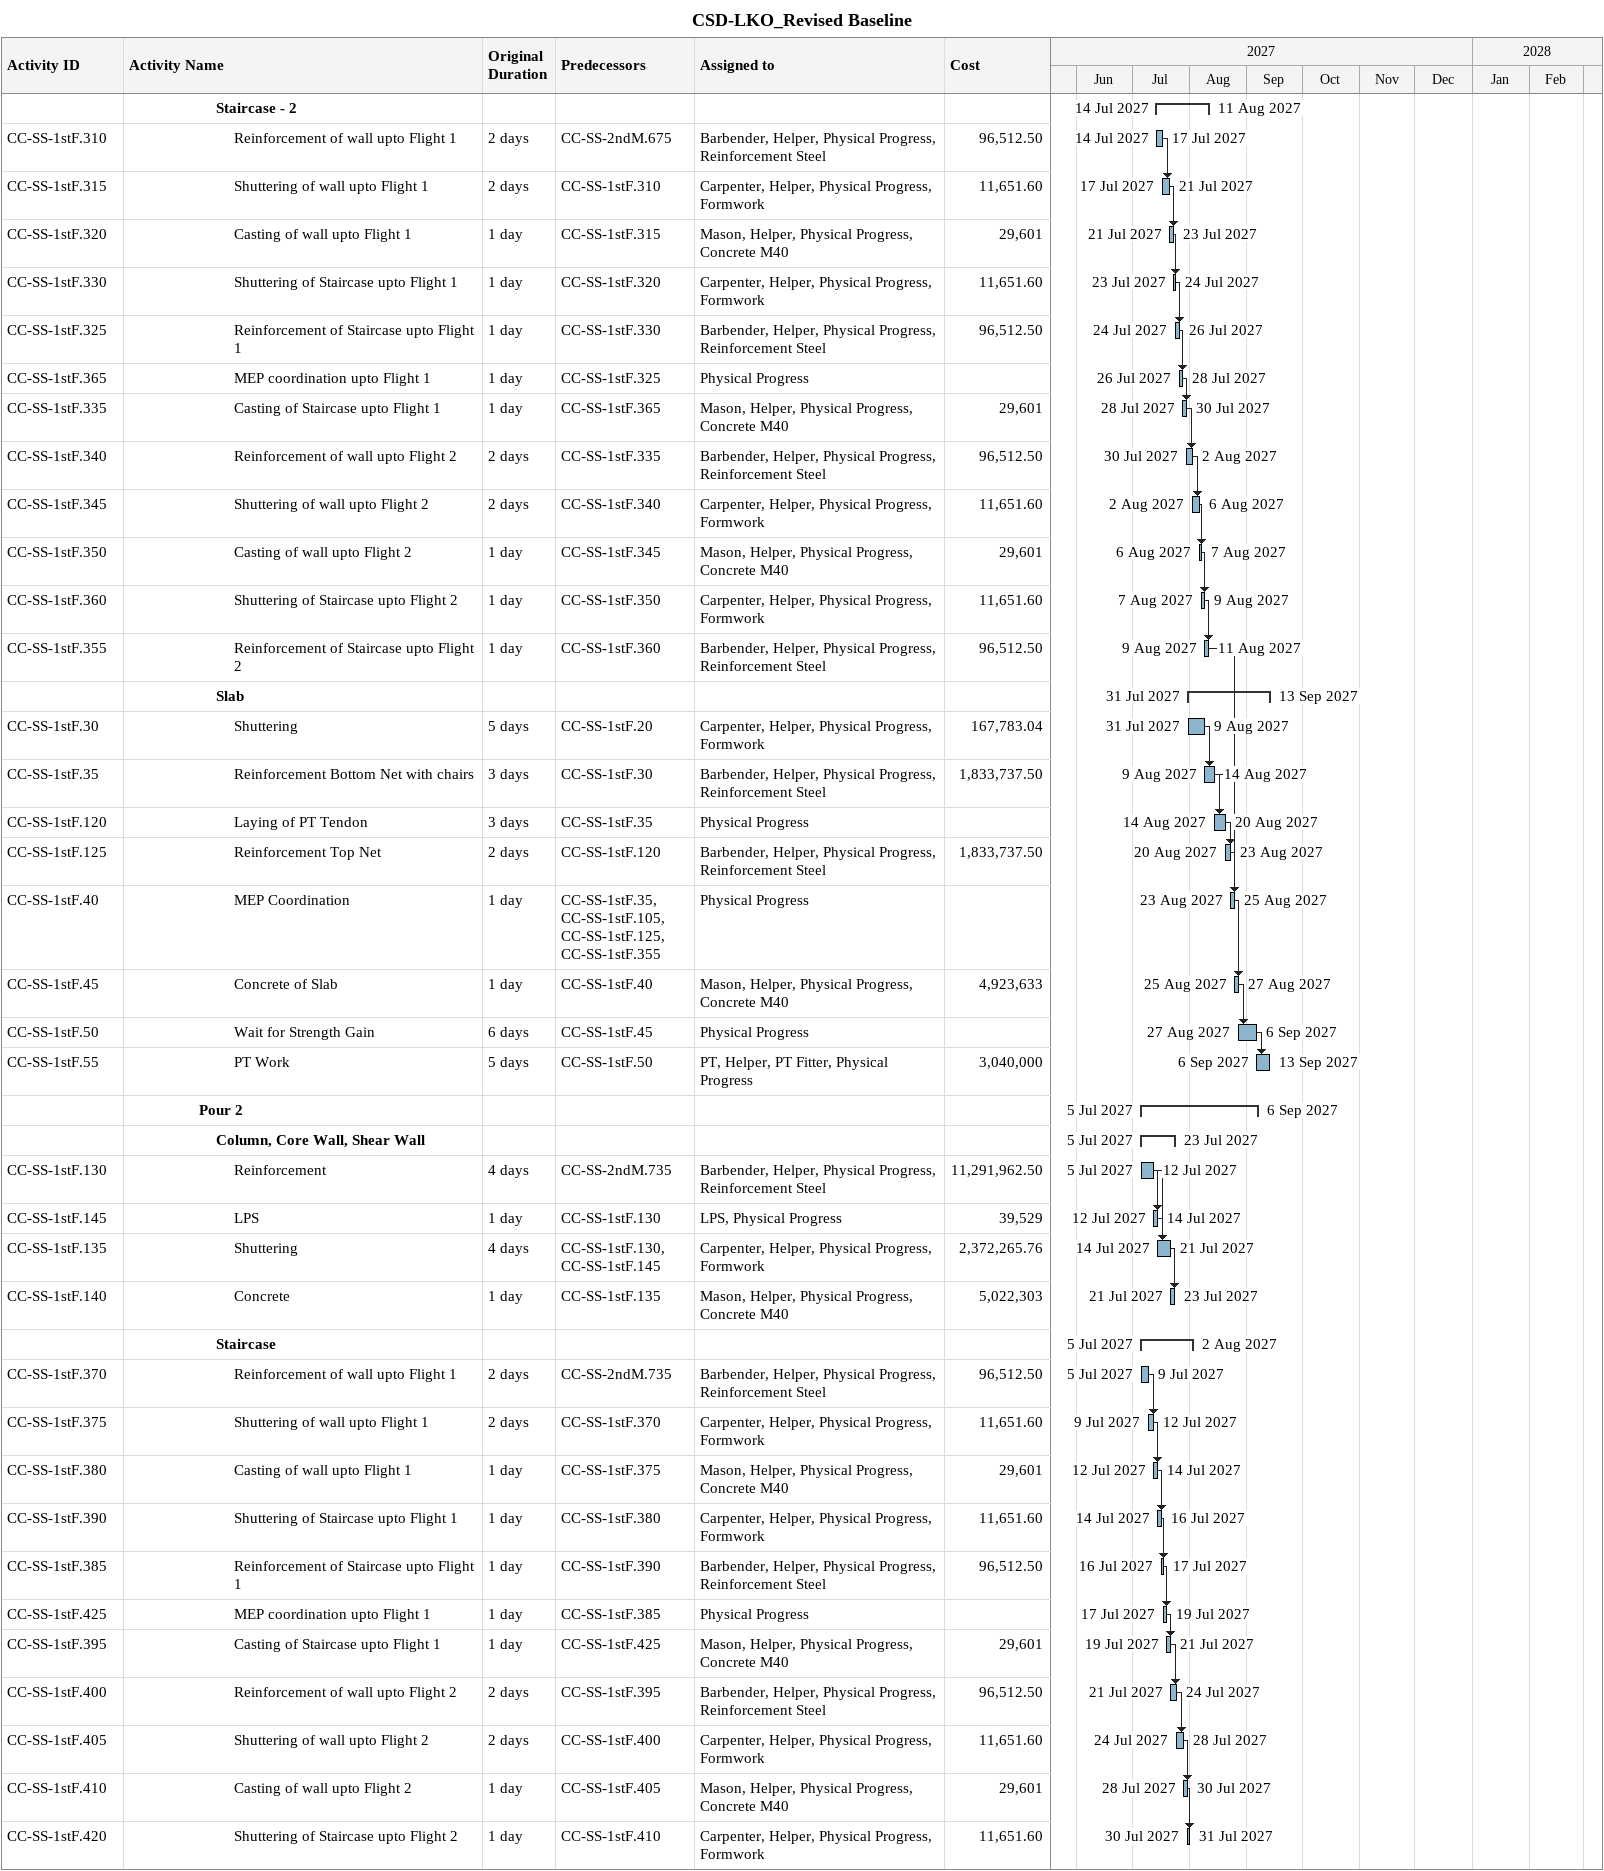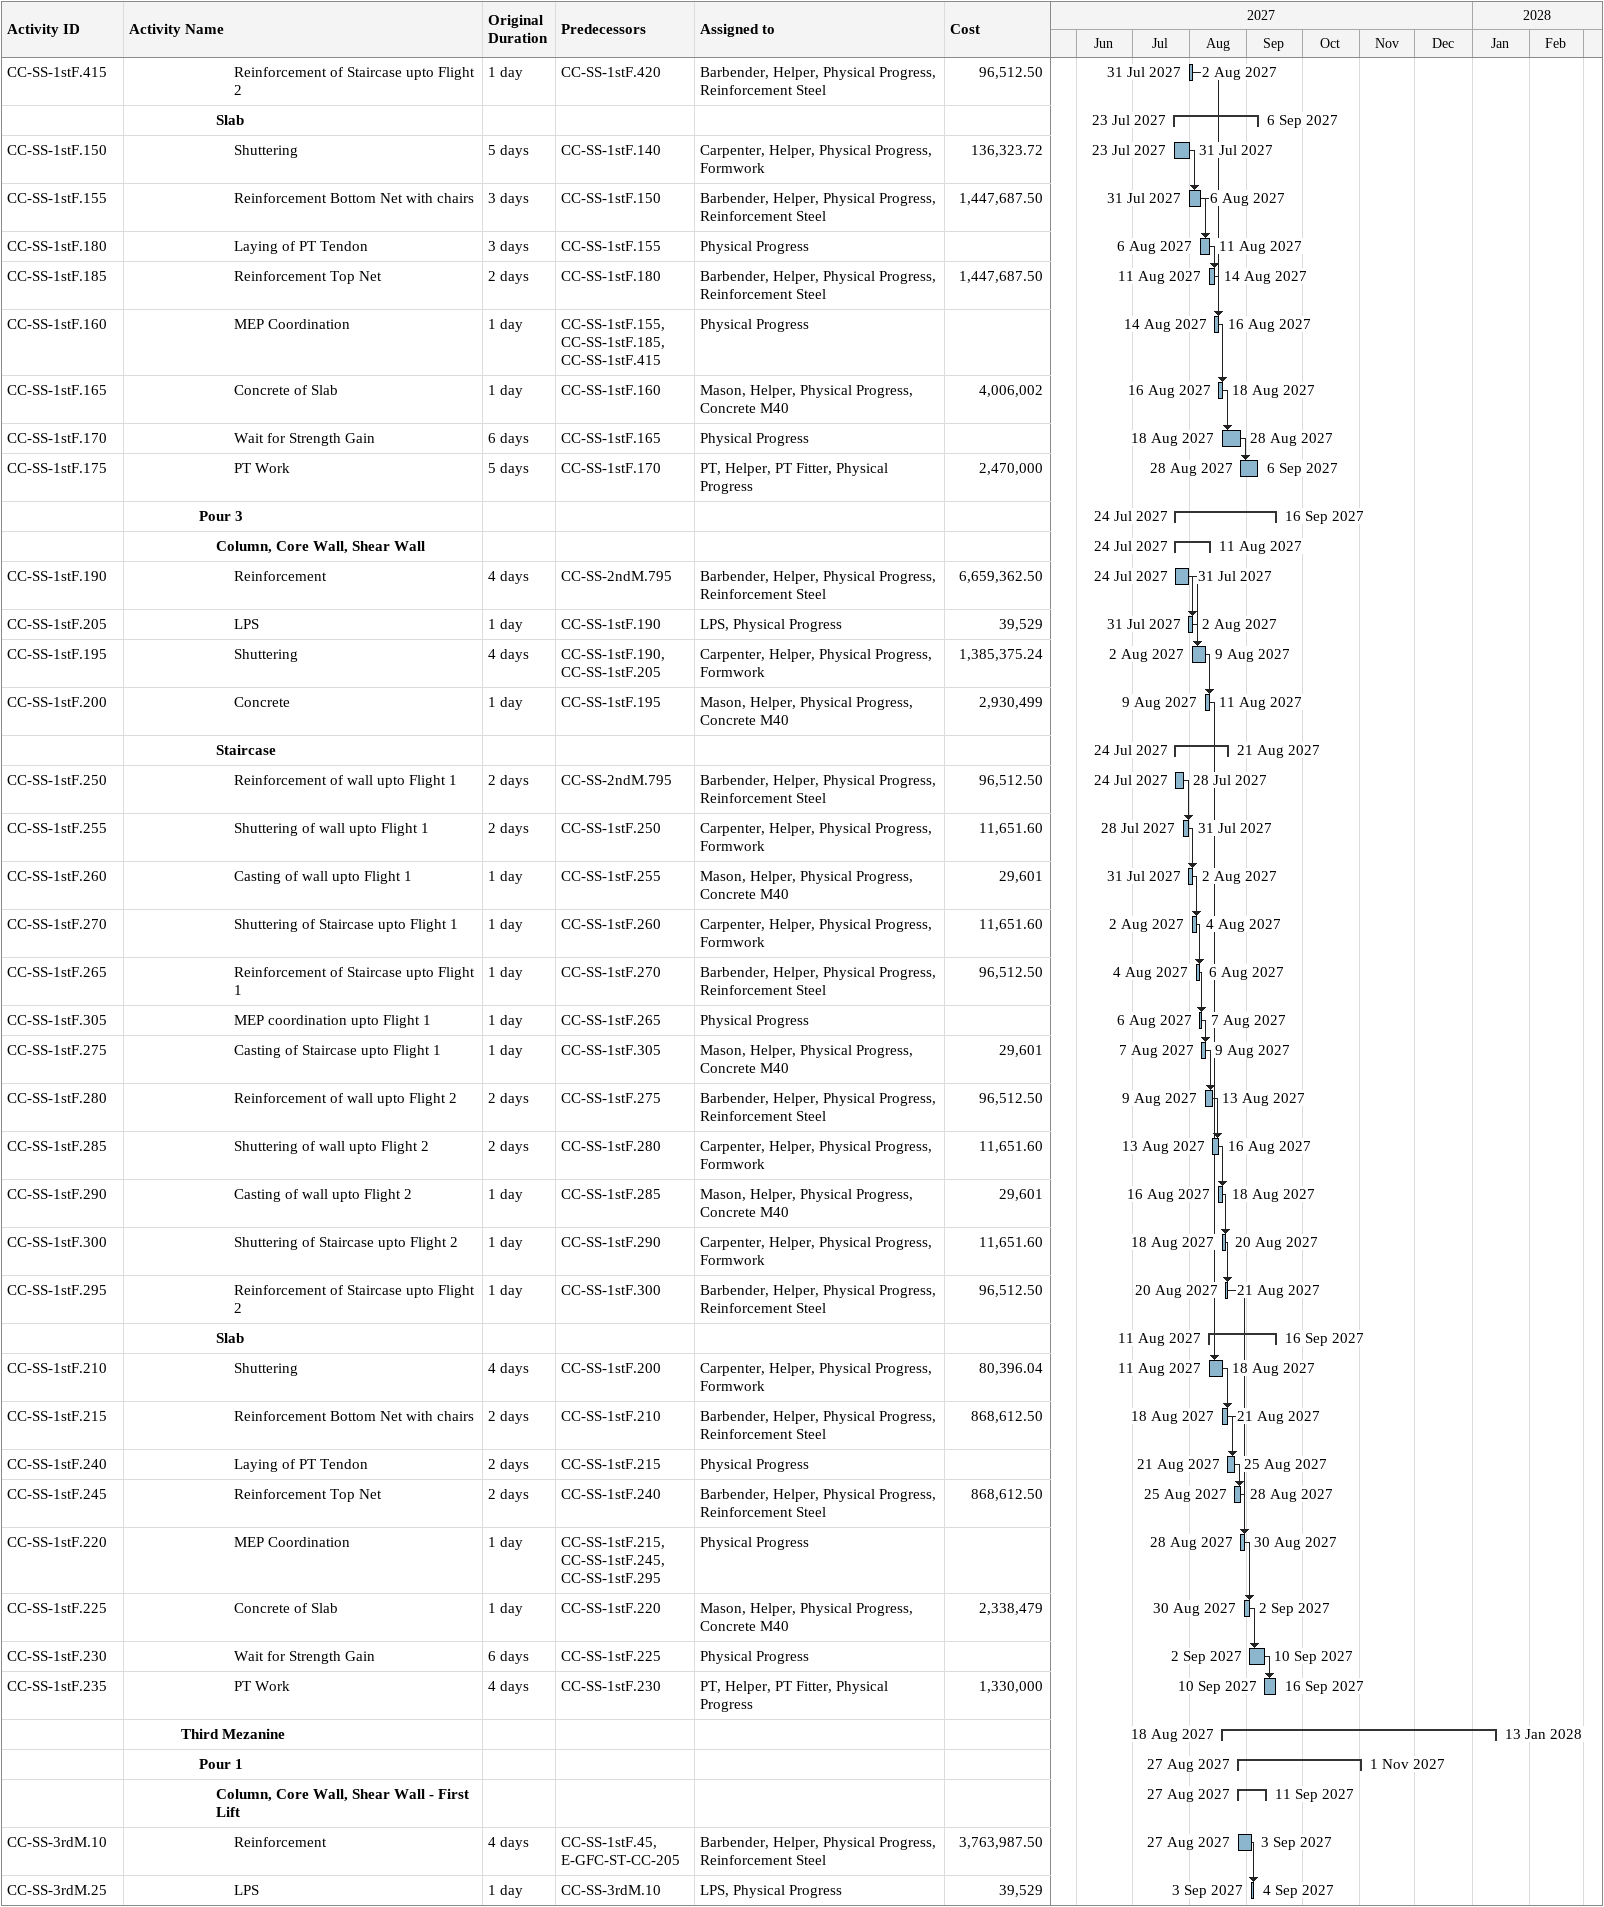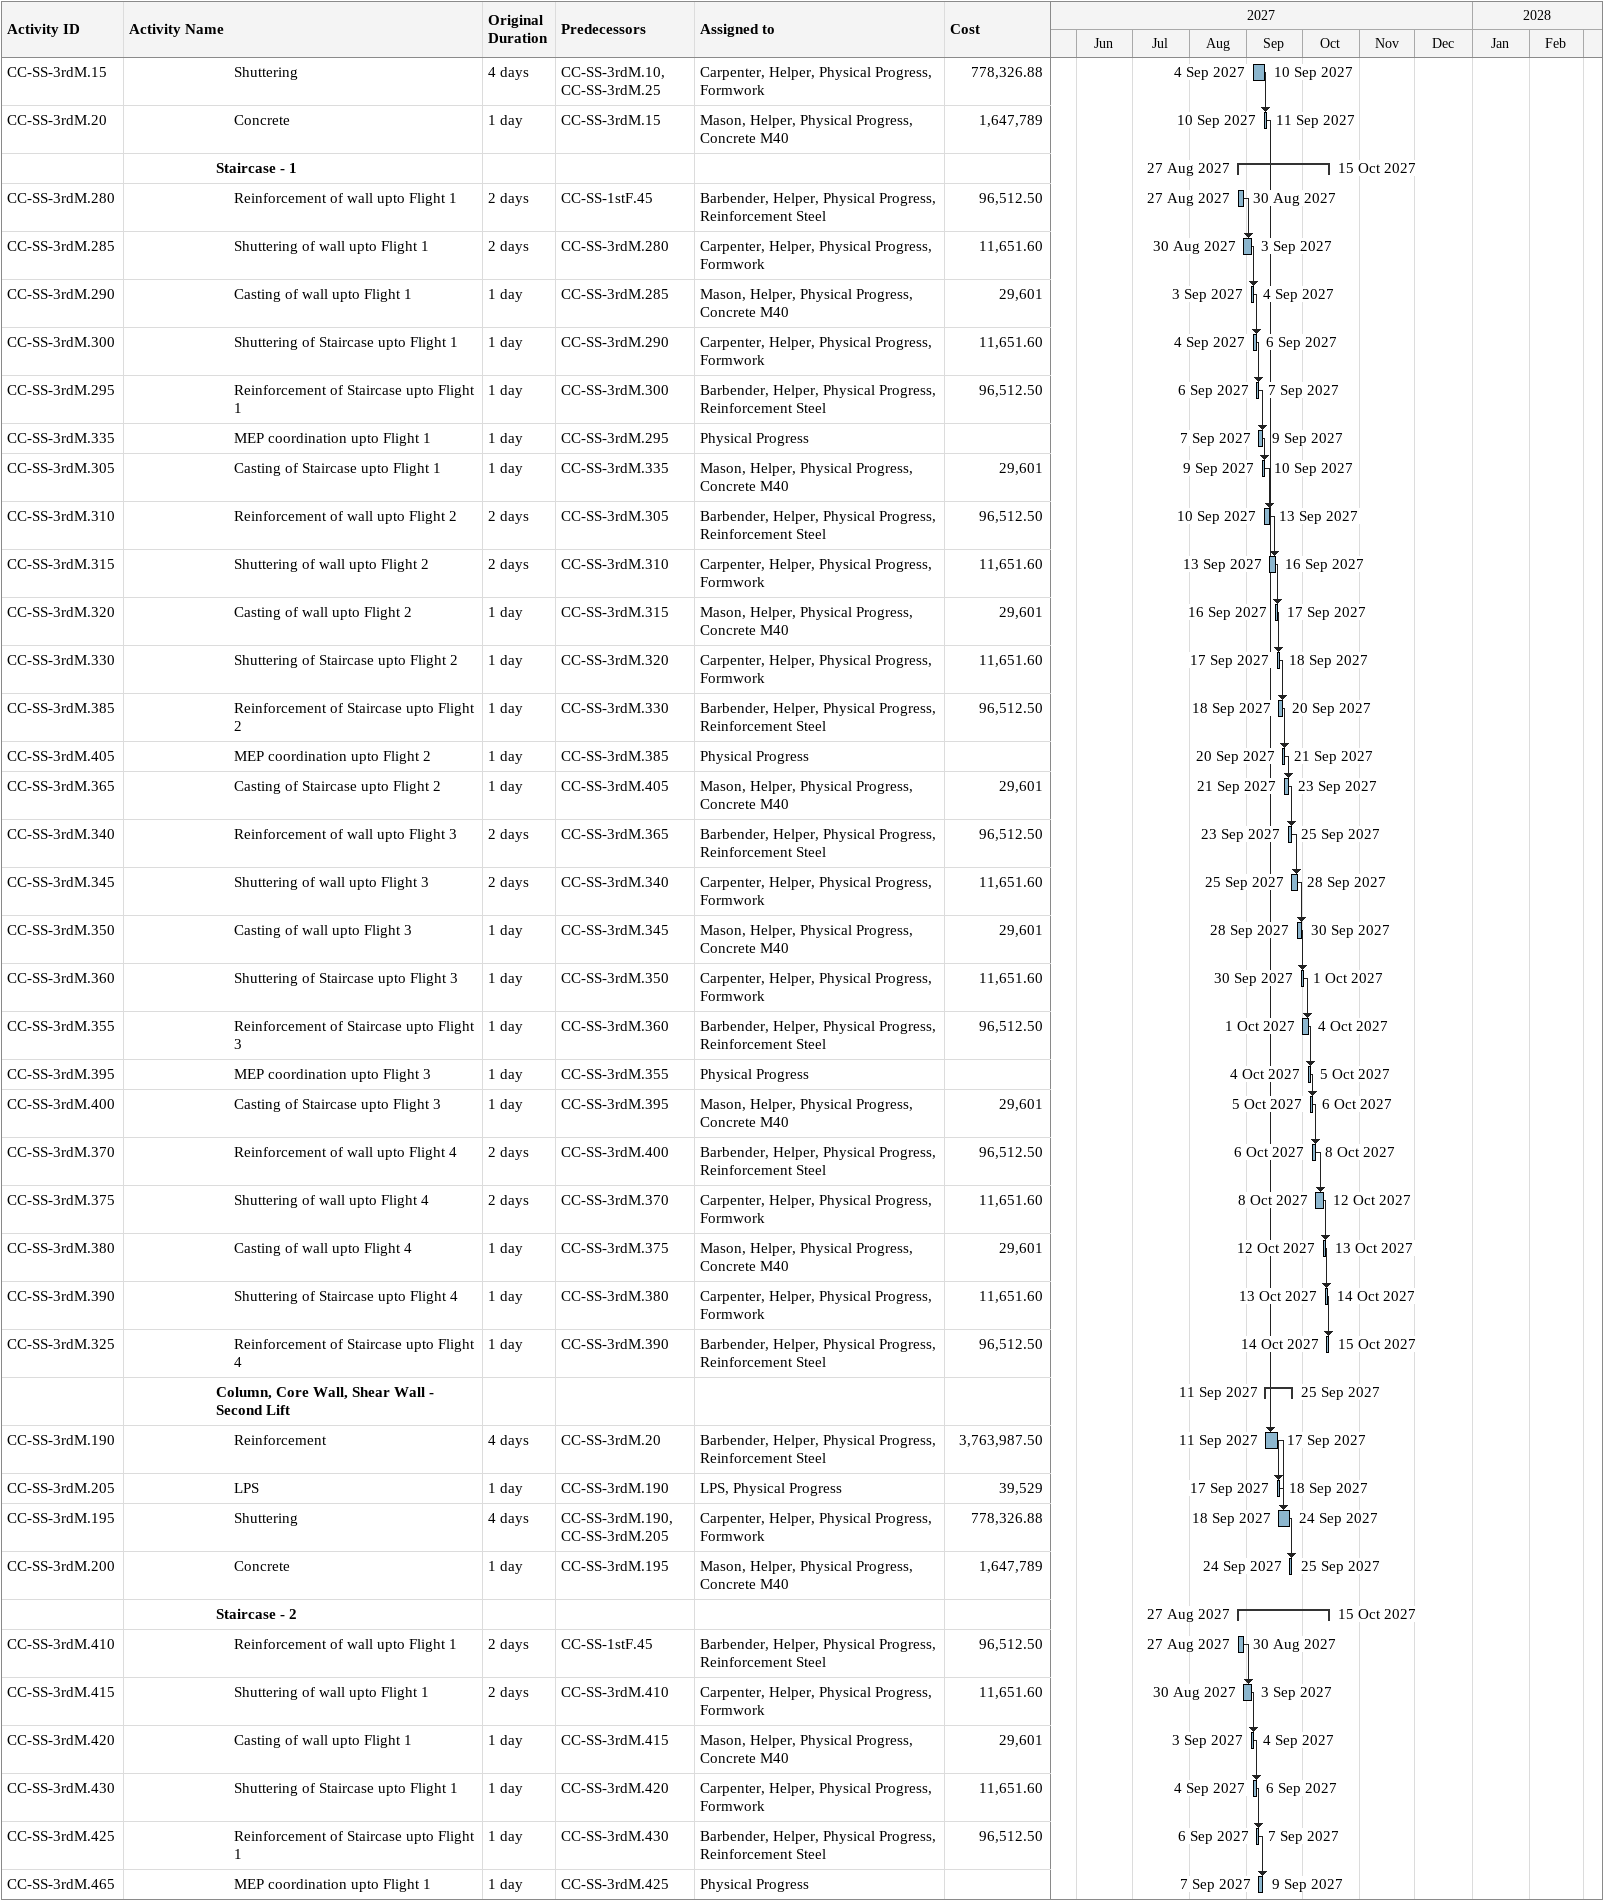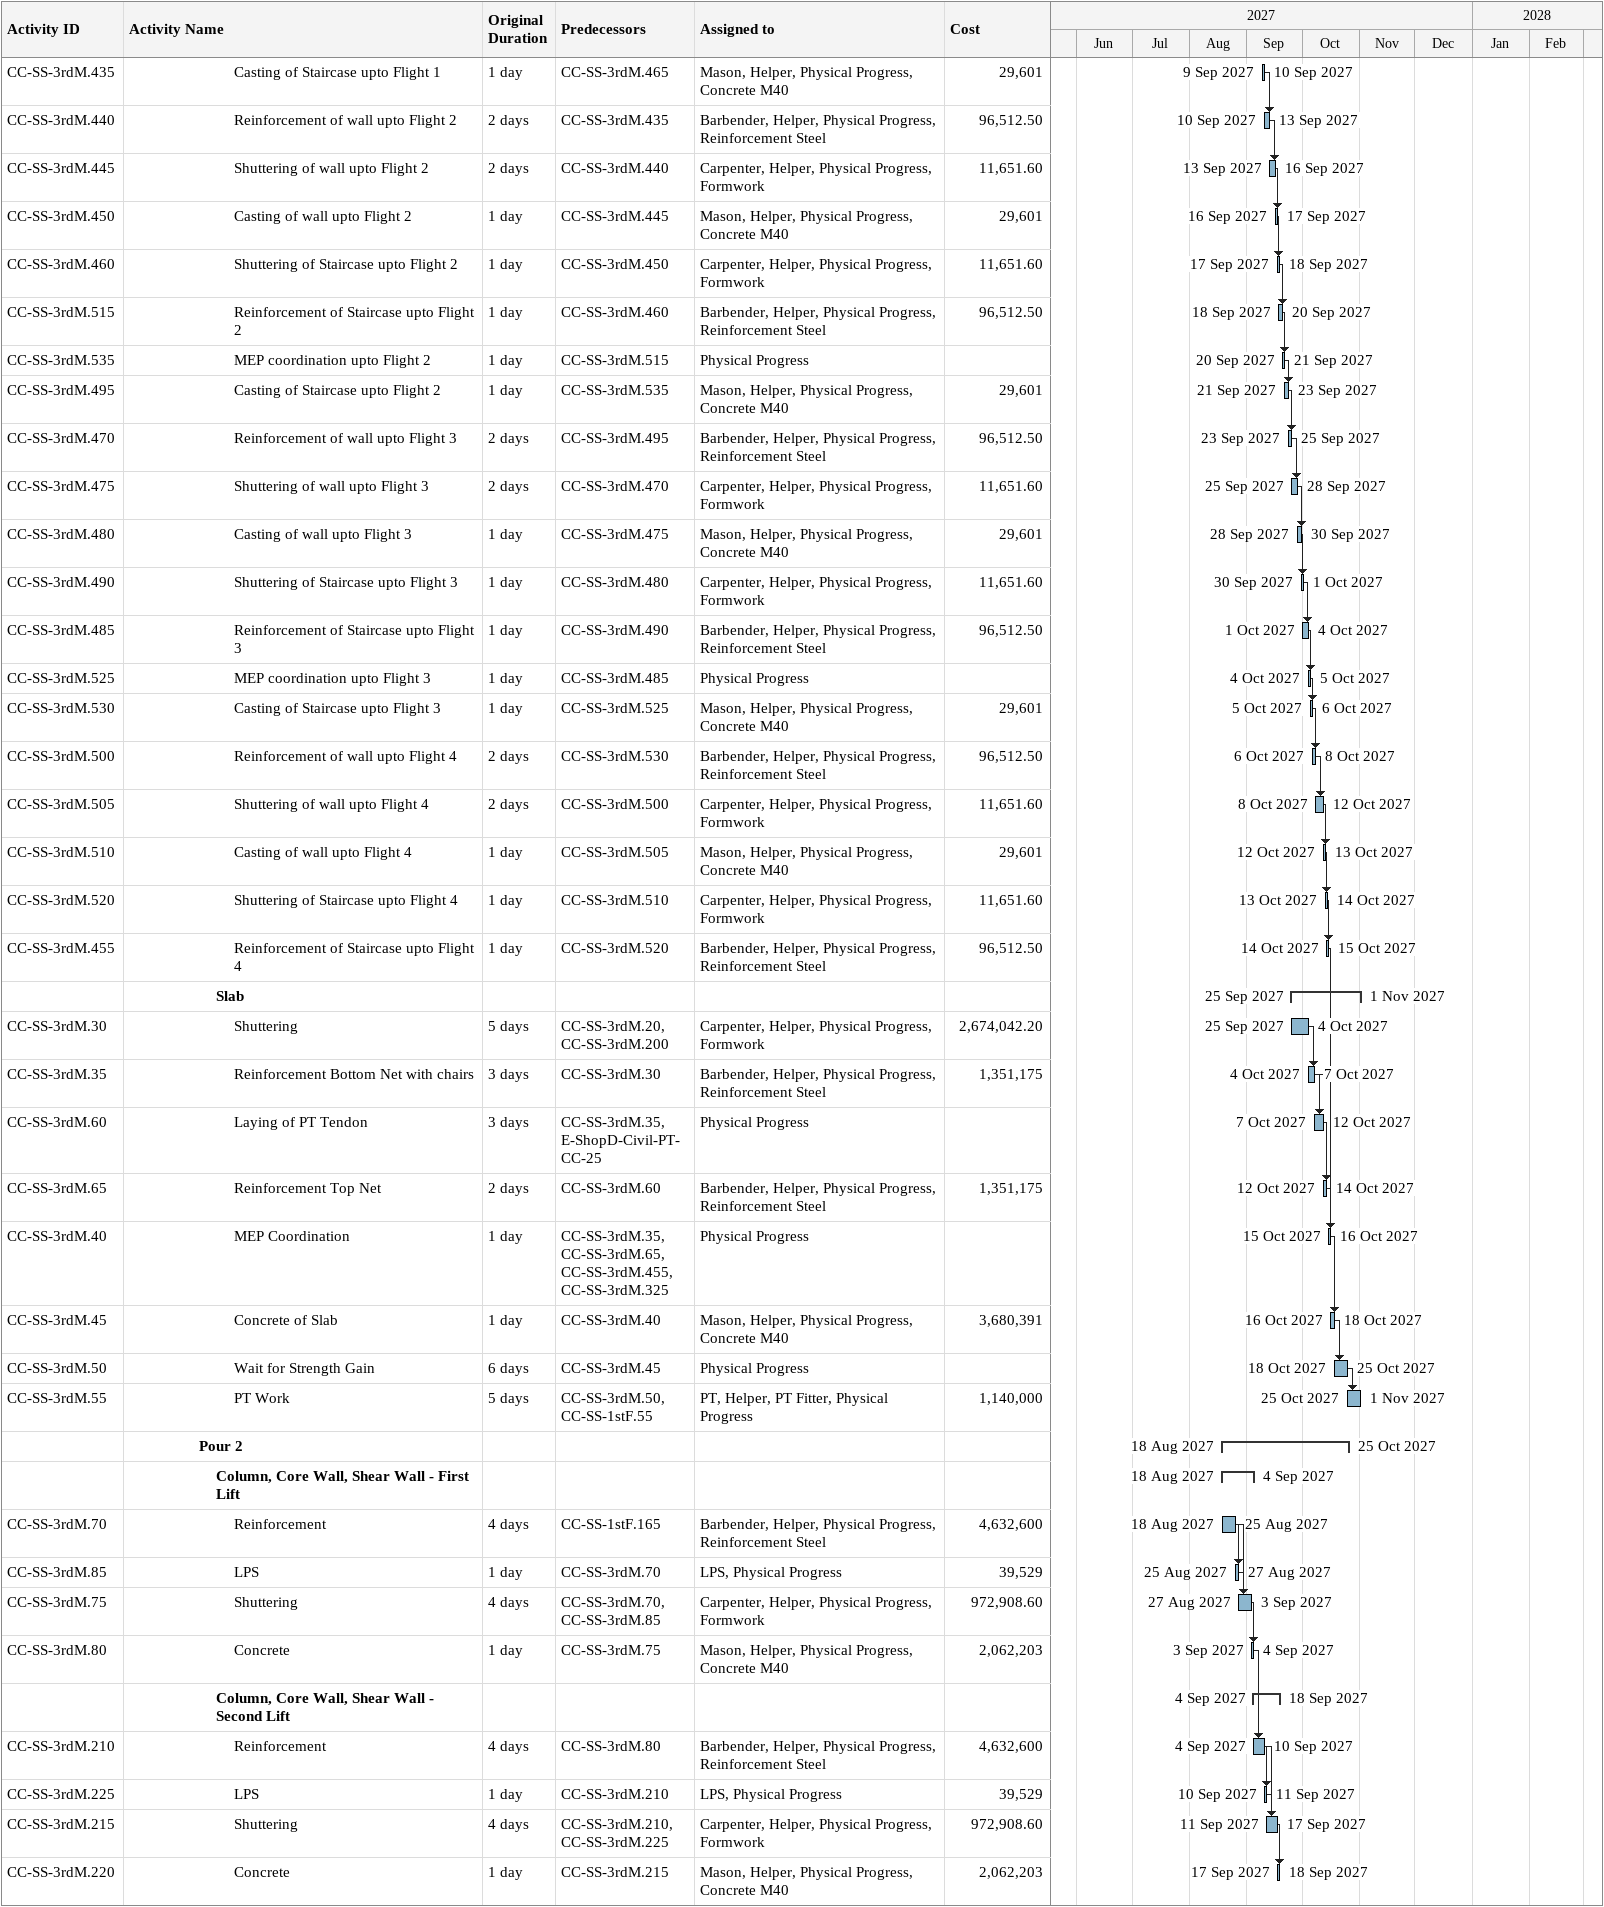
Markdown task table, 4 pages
CSD-LKO_Revised Baseline

| ID | Level | Task | Original duration | Start | Finish | Predecessors | Resources | Cost |
|---|---|---|---|---|---|---|---|---|
|  | 6 | **Staircase - 2** |  | 2027-07-14 | 2027-08-11 |  |  |  |
| CC-SS-1stF.310 | 7 | Reinforcement of wall upto Flight 1 | 2d | 2027-07-14 | 2027-07-17 | CC-SS-2ndM.675 | Barbender, Helper, Physical Progress, Reinforcement Steel | 96512.50 |
| CC-SS-1stF.315 | 7 | Shuttering of wall upto Flight 1 | 2d | 2027-07-17 | 2027-07-21 | CC-SS-1stF.310 | Carpenter, Helper, Physical Progress, Formwork | 11651.60 |
| CC-SS-1stF.320 | 7 | Casting of wall upto Flight 1 | 1d | 2027-07-21 | 2027-07-23 | CC-SS-1stF.315 | Mason, Helper, Physical Progress, Concrete M40 | 29601 |
| CC-SS-1stF.330 | 7 | Shuttering of Staircase upto Flight 1 | 1d | 2027-07-23 | 2027-07-24 | CC-SS-1stF.320 | Carpenter, Helper, Physical Progress, Formwork | 11651.60 |
| CC-SS-1stF.325 | 7 | Reinforcement of Staircase upto Flight 1 | 1d | 2027-07-24 | 2027-07-26 | CC-SS-1stF.330 | Barbender, Helper, Physical Progress, Reinforcement Steel | 96512.50 |
| CC-SS-1stF.365 | 7 | MEP coordination upto Flight 1 | 1d | 2027-07-26 | 2027-07-28 | CC-SS-1stF.325 | Physical Progress |  |
| CC-SS-1stF.335 | 7 | Casting of Staircase upto Flight 1 | 1d | 2027-07-28 | 2027-07-30 | CC-SS-1stF.365 | Mason, Helper, Physical Progress, Concrete M40 | 29601 |
| CC-SS-1stF.340 | 7 | Reinforcement of wall upto Flight 2 | 2d | 2027-07-30 | 2027-08-02 | CC-SS-1stF.335 | Barbender, Helper, Physical Progress, Reinforcement Steel | 96512.50 |
| CC-SS-1stF.345 | 7 | Shuttering of wall upto Flight 2 | 2d | 2027-08-02 | 2027-08-06 | CC-SS-1stF.340 | Carpenter, Helper, Physical Progress, Formwork | 11651.60 |
| CC-SS-1stF.350 | 7 | Casting of wall upto Flight 2 | 1d | 2027-08-06 | 2027-08-07 | CC-SS-1stF.345 | Mason, Helper, Physical Progress, Concrete M40 | 29601 |
| CC-SS-1stF.360 | 7 | Shuttering of Staircase upto Flight 2 | 1d | 2027-08-07 | 2027-08-09 | CC-SS-1stF.350 | Carpenter, Helper, Physical Progress, Formwork | 11651.60 |
| CC-SS-1stF.355 | 7 | Reinforcement of Staircase upto Flight 2 | 1d | 2027-08-09 | 2027-08-11 | CC-SS-1stF.360 | Barbender, Helper, Physical Progress, Reinforcement Steel | 96512.50 |
|  | 6 | **Slab** |  | 2027-07-31 | 2027-09-13 |  |  |  |
| CC-SS-1stF.30 | 7 | Shuttering | 5d | 2027-07-31 | 2027-08-09 | CC-SS-1stF.20 | Carpenter, Helper, Physical Progress, Formwork | 167783.04 |
| CC-SS-1stF.35 | 7 | Reinforcement Bottom Net with chairs | 3d | 2027-08-09 | 2027-08-14 | CC-SS-1stF.30 | Barbender, Helper, Physical Progress, Reinforcement Steel | 1833737.50 |
| CC-SS-1stF.120 | 7 | Laying of PT Tendon | 3d | 2027-08-14 | 2027-08-20 | CC-SS-1stF.35 | Physical Progress |  |
| CC-SS-1stF.125 | 7 | Reinforcement Top Net | 2d | 2027-08-20 | 2027-08-23 | CC-SS-1stF.120 | Barbender, Helper, Physical Progress, Reinforcement Steel | 1833737.50 |
| CC-SS-1stF.40 | 7 | MEP Coordination | 1d | 2027-08-23 | 2027-08-25 | CC-SS-1stF.35, CC-SS-1stF.105, CC-SS-1stF.125, CC-SS-1stF.355 | Physical Progress |  |
| CC-SS-1stF.45 | 7 | Concrete of Slab | 1d | 2027-08-25 | 2027-08-27 | CC-SS-1stF.40 | Mason, Helper, Physical Progress, Concrete M40 | 4923633 |
| CC-SS-1stF.50 | 7 | Wait for Strength Gain | 6d | 2027-08-27 | 2027-09-06 | CC-SS-1stF.45 | Physical Progress |  |
| CC-SS-1stF.55 | 7 | PT Work | 5d | 2027-09-06 | 2027-09-13 | CC-SS-1stF.50 | PT, Helper, PT Fitter, Physical Progress | 3040000 |
|  | 5 | **Pour 2** |  | 2027-07-05 | 2027-09-06 |  |  |  |
|  | 6 | **Column, Core Wall, Shear Wall** |  | 2027-07-05 | 2027-07-23 |  |  |  |
| CC-SS-1stF.130 | 7 | Reinforcement | 4d | 2027-07-05 | 2027-07-12 | CC-SS-2ndM.735 | Barbender, Helper, Physical Progress, Reinforcement Steel | 11291962.50 |
| CC-SS-1stF.145 | 7 | LPS | 1d | 2027-07-12 | 2027-07-14 | CC-SS-1stF.130 | LPS, Physical Progress | 39529 |
| CC-SS-1stF.135 | 7 | Shuttering | 4d | 2027-07-14 | 2027-07-21 | CC-SS-1stF.130, CC-SS-1stF.145 | Carpenter, Helper, Physical Progress, Formwork | 2372265.76 |
| CC-SS-1stF.140 | 7 | Concrete | 1d | 2027-07-21 | 2027-07-23 | CC-SS-1stF.135 | Mason, Helper, Physical Progress, Concrete M40 | 5022303 |
|  | 6 | **Staircase** |  | 2027-07-05 | 2027-08-02 |  |  |  |
| CC-SS-1stF.370 | 7 | Reinforcement of wall upto Flight 1 | 2d | 2027-07-05 | 2027-07-09 | CC-SS-2ndM.735 | Barbender, Helper, Physical Progress, Reinforcement Steel | 96512.50 |
| CC-SS-1stF.375 | 7 | Shuttering of wall upto Flight 1 | 2d | 2027-07-09 | 2027-07-12 | CC-SS-1stF.370 | Carpenter, Helper, Physical Progress, Formwork | 11651.60 |
| CC-SS-1stF.380 | 7 | Casting of wall upto Flight 1 | 1d | 2027-07-12 | 2027-07-14 | CC-SS-1stF.375 | Mason, Helper, Physical Progress, Concrete M40 | 29601 |
| CC-SS-1stF.390 | 7 | Shuttering of Staircase upto Flight 1 | 1d | 2027-07-14 | 2027-07-16 | CC-SS-1stF.380 | Carpenter, Helper, Physical Progress, Formwork | 11651.60 |
| CC-SS-1stF.385 | 7 | Reinforcement of Staircase upto Flight 1 | 1d | 2027-07-16 | 2027-07-17 | CC-SS-1stF.390 | Barbender, Helper, Physical Progress, Reinforcement Steel | 96512.50 |
| CC-SS-1stF.425 | 7 | MEP coordination upto Flight 1 | 1d | 2027-07-17 | 2027-07-19 | CC-SS-1stF.385 | Physical Progress |  |
| CC-SS-1stF.395 | 7 | Casting of Staircase upto Flight 1 | 1d | 2027-07-19 | 2027-07-21 | CC-SS-1stF.425 | Mason, Helper, Physical Progress, Concrete M40 | 29601 |
| CC-SS-1stF.400 | 7 | Reinforcement of wall upto Flight 2 | 2d | 2027-07-21 | 2027-07-24 | CC-SS-1stF.395 | Barbender, Helper, Physical Progress, Reinforcement Steel | 96512.50 |
| CC-SS-1stF.405 | 7 | Shuttering of wall upto Flight 2 | 2d | 2027-07-24 | 2027-07-28 | CC-SS-1stF.400 | Carpenter, Helper, Physical Progress, Formwork | 11651.60 |
| CC-SS-1stF.410 | 7 | Casting of wall upto Flight 2 | 1d | 2027-07-28 | 2027-07-30 | CC-SS-1stF.405 | Mason, Helper, Physical Progress, Concrete M40 | 29601 |
| CC-SS-1stF.420 | 7 | Shuttering of Staircase upto Flight 2 | 1d | 2027-07-30 | 2027-07-31 | CC-SS-1stF.410 | Carpenter, Helper, Physical Progress, Formwork | 11651.60 |
| CC-SS-1stF.415 | 7 | Reinforcement of Staircase upto Flight 2 | 1d | 2027-07-31 | 2027-08-02 | CC-SS-1stF.420 | Barbender, Helper, Physical Progress, Reinforcement Steel | 96512.50 |
|  | 6 | **Slab** |  | 2027-07-23 | 2027-09-06 |  |  |  |
| CC-SS-1stF.150 | 7 | Shuttering | 5d | 2027-07-23 | 2027-07-31 | CC-SS-1stF.140 | Carpenter, Helper, Physical Progress, Formwork | 136323.72 |
| CC-SS-1stF.155 | 7 | Reinforcement Bottom Net with chairs | 3d | 2027-07-31 | 2027-08-06 | CC-SS-1stF.150 | Barbender, Helper, Physical Progress, Reinforcement Steel | 1447687.50 |
| CC-SS-1stF.180 | 7 | Laying of PT Tendon | 3d | 2027-08-06 | 2027-08-11 | CC-SS-1stF.155 | Physical Progress |  |
| CC-SS-1stF.185 | 7 | Reinforcement Top Net | 2d | 2027-08-11 | 2027-08-14 | CC-SS-1stF.180 | Barbender, Helper, Physical Progress, Reinforcement Steel | 1447687.50 |
| CC-SS-1stF.160 | 7 | MEP Coordination | 1d | 2027-08-14 | 2027-08-16 | CC-SS-1stF.155, CC-SS-1stF.185, CC-SS-1stF.415 | Physical Progress |  |
| CC-SS-1stF.165 | 7 | Concrete of Slab | 1d | 2027-08-16 | 2027-08-18 | CC-SS-1stF.160 | Mason, Helper, Physical Progress, Concrete M40 | 4006002 |
| CC-SS-1stF.170 | 7 | Wait for Strength Gain | 6d | 2027-08-18 | 2027-08-28 | CC-SS-1stF.165 | Physical Progress |  |
| CC-SS-1stF.175 | 7 | PT Work | 5d | 2027-08-28 | 2027-09-06 | CC-SS-1stF.170 | PT, Helper, PT Fitter, Physical Progress | 2470000 |
|  | 5 | **Pour 3** |  | 2027-07-24 | 2027-09-16 |  |  |  |
|  | 6 | **Column, Core Wall, Shear Wall** |  | 2027-07-24 | 2027-08-11 |  |  |  |
| CC-SS-1stF.190 | 7 | Reinforcement | 4d | 2027-07-24 | 2027-07-31 | CC-SS-2ndM.795 | Barbender, Helper, Physical Progress, Reinforcement Steel | 6659362.50 |
| CC-SS-1stF.205 | 7 | LPS | 1d | 2027-07-31 | 2027-08-02 | CC-SS-1stF.190 | LPS, Physical Progress | 39529 |
| CC-SS-1stF.195 | 7 | Shuttering | 4d | 2027-08-02 | 2027-08-09 | CC-SS-1stF.190, CC-SS-1stF.205 | Carpenter, Helper, Physical Progress, Formwork | 1385375.24 |
| CC-SS-1stF.200 | 7 | Concrete | 1d | 2027-08-09 | 2027-08-11 | CC-SS-1stF.195 | Mason, Helper, Physical Progress, Concrete M40 | 2930499 |
|  | 6 | **Staircase** |  | 2027-07-24 | 2027-08-21 |  |  |  |
| CC-SS-1stF.250 | 7 | Reinforcement of wall upto Flight 1 | 2d | 2027-07-24 | 2027-07-28 | CC-SS-2ndM.795 | Barbender, Helper, Physical Progress, Reinforcement Steel | 96512.50 |
| CC-SS-1stF.255 | 7 | Shuttering of wall upto Flight 1 | 2d | 2027-07-28 | 2027-07-31 | CC-SS-1stF.250 | Carpenter, Helper, Physical Progress, Formwork | 11651.60 |
| CC-SS-1stF.260 | 7 | Casting of wall upto Flight 1 | 1d | 2027-07-31 | 2027-08-02 | CC-SS-1stF.255 | Mason, Helper, Physical Progress, Concrete M40 | 29601 |
| CC-SS-1stF.270 | 7 | Shuttering of Staircase upto Flight 1 | 1d | 2027-08-02 | 2027-08-04 | CC-SS-1stF.260 | Carpenter, Helper, Physical Progress, Formwork | 11651.60 |
| CC-SS-1stF.265 | 7 | Reinforcement of Staircase upto Flight 1 | 1d | 2027-08-04 | 2027-08-06 | CC-SS-1stF.270 | Barbender, Helper, Physical Progress, Reinforcement Steel | 96512.50 |
| CC-SS-1stF.305 | 7 | MEP coordination upto Flight 1 | 1d | 2027-08-06 | 2027-08-07 | CC-SS-1stF.265 | Physical Progress |  |
| CC-SS-1stF.275 | 7 | Casting of Staircase upto Flight 1 | 1d | 2027-08-07 | 2027-08-09 | CC-SS-1stF.305 | Mason, Helper, Physical Progress, Concrete M40 | 29601 |
| CC-SS-1stF.280 | 7 | Reinforcement of wall upto Flight 2 | 2d | 2027-08-09 | 2027-08-13 | CC-SS-1stF.275 | Barbender, Helper, Physical Progress, Reinforcement Steel | 96512.50 |
| CC-SS-1stF.285 | 7 | Shuttering of wall upto Flight 2 | 2d | 2027-08-13 | 2027-08-16 | CC-SS-1stF.280 | Carpenter, Helper, Physical Progress, Formwork | 11651.60 |
| CC-SS-1stF.290 | 7 | Casting of wall upto Flight 2 | 1d | 2027-08-16 | 2027-08-18 | CC-SS-1stF.285 | Mason, Helper, Physical Progress, Concrete M40 | 29601 |
| CC-SS-1stF.300 | 7 | Shuttering of Staircase upto Flight 2 | 1d | 2027-08-18 | 2027-08-20 | CC-SS-1stF.290 | Carpenter, Helper, Physical Progress, Formwork | 11651.60 |
| CC-SS-1stF.295 | 7 | Reinforcement of Staircase upto Flight 2 | 1d | 2027-08-20 | 2027-08-21 | CC-SS-1stF.300 | Barbender, Helper, Physical Progress, Reinforcement Steel | 96512.50 |
|  | 6 | **Slab** |  | 2027-08-11 | 2027-09-16 |  |  |  |
| CC-SS-1stF.210 | 7 | Shuttering | 4d | 2027-08-11 | 2027-08-18 | CC-SS-1stF.200 | Carpenter, Helper, Physical Progress, Formwork | 80396.04 |
| CC-SS-1stF.215 | 7 | Reinforcement Bottom Net with chairs | 2d | 2027-08-18 | 2027-08-21 | CC-SS-1stF.210 | Barbender, Helper, Physical Progress, Reinforcement Steel | 868612.50 |
| CC-SS-1stF.240 | 7 | Laying of PT Tendon | 2d | 2027-08-21 | 2027-08-25 | CC-SS-1stF.215 | Physical Progress |  |
| CC-SS-1stF.245 | 7 | Reinforcement Top Net | 2d | 2027-08-25 | 2027-08-28 | CC-SS-1stF.240 | Barbender, Helper, Physical Progress, Reinforcement Steel | 868612.50 |
| CC-SS-1stF.220 | 7 | MEP Coordination | 1d | 2027-08-28 | 2027-08-30 | CC-SS-1stF.215, CC-SS-1stF.245, CC-SS-1stF.295 | Physical Progress |  |
| CC-SS-1stF.225 | 7 | Concrete of Slab | 1d | 2027-08-30 | 2027-09-02 | CC-SS-1stF.220 | Mason, Helper, Physical Progress, Concrete M40 | 2338479 |
| CC-SS-1stF.230 | 7 | Wait for Strength Gain | 6d | 2027-09-02 | 2027-09-10 | CC-SS-1stF.225 | Physical Progress |  |
| CC-SS-1stF.235 | 7 | PT Work | 4d | 2027-09-10 | 2027-09-16 | CC-SS-1stF.230 | PT, Helper, PT Fitter, Physical Progress | 1330000 |
|  | 4 | **Third Mezanine** |  | 2027-08-18 | 2028-01-13 |  |  |  |
|  | 5 | **Pour 1** |  | 2027-08-27 | 2027-11-01 |  |  |  |
|  | 6 | **Column, Core Wall, Shear Wall - First Lift** |  | 2027-08-27 | 2027-09-11 |  |  |  |
| CC-SS-3rdM.10 | 7 | Reinforcement | 4d | 2027-08-27 | 2027-09-03 | CC-SS-1stF.45, E-GFC-ST-CC-205 | Barbender, Helper, Physical Progress, Reinforcement Steel | 3763987.50 |
| CC-SS-3rdM.25 | 7 | LPS | 1d | 2027-09-03 | 2027-09-04 | CC-SS-3rdM.10 | LPS, Physical Progress | 39529 |
| CC-SS-3rdM.15 | 7 | Shuttering | 4d | 2027-09-04 | 2027-09-10 | CC-SS-3rdM.10, CC-SS-3rdM.25 | Carpenter, Helper, Physical Progress, Formwork | 778326.88 |
| CC-SS-3rdM.20 | 7 | Concrete | 1d | 2027-09-10 | 2027-09-11 | CC-SS-3rdM.15 | Mason, Helper, Physical Progress, Concrete M40 | 1647789 |
|  | 6 | **Staircase - 1** |  | 2027-08-27 | 2027-10-15 |  |  |  |
| CC-SS-3rdM.280 | 7 | Reinforcement of wall upto Flight 1 | 2d | 2027-08-27 | 2027-08-30 | CC-SS-1stF.45 | Barbender, Helper, Physical Progress, Reinforcement Steel | 96512.50 |
| CC-SS-3rdM.285 | 7 | Shuttering of wall upto Flight 1 | 2d | 2027-08-30 | 2027-09-03 | CC-SS-3rdM.280 | Carpenter, Helper, Physical Progress, Formwork | 11651.60 |
| CC-SS-3rdM.290 | 7 | Casting of wall upto Flight 1 | 1d | 2027-09-03 | 2027-09-04 | CC-SS-3rdM.285 | Mason, Helper, Physical Progress, Concrete M40 | 29601 |
| CC-SS-3rdM.300 | 7 | Shuttering of Staircase upto Flight 1 | 1d | 2027-09-04 | 2027-09-06 | CC-SS-3rdM.290 | Carpenter, Helper, Physical Progress, Formwork | 11651.60 |
| CC-SS-3rdM.295 | 7 | Reinforcement of Staircase upto Flight 1 | 1d | 2027-09-06 | 2027-09-07 | CC-SS-3rdM.300 | Barbender, Helper, Physical Progress, Reinforcement Steel | 96512.50 |
| CC-SS-3rdM.335 | 7 | MEP coordination upto Flight 1 | 1d | 2027-09-07 | 2027-09-09 | CC-SS-3rdM.295 | Physical Progress |  |
| CC-SS-3rdM.305 | 7 | Casting of Staircase upto Flight 1 | 1d | 2027-09-09 | 2027-09-10 | CC-SS-3rdM.335 | Mason, Helper, Physical Progress, Concrete M40 | 29601 |
| CC-SS-3rdM.310 | 7 | Reinforcement of wall upto Flight 2 | 2d | 2027-09-10 | 2027-09-13 | CC-SS-3rdM.305 | Barbender, Helper, Physical Progress, Reinforcement Steel | 96512.50 |
| CC-SS-3rdM.315 | 7 | Shuttering of wall upto Flight 2 | 2d | 2027-09-13 | 2027-09-16 | CC-SS-3rdM.310 | Carpenter, Helper, Physical Progress, Formwork | 11651.60 |
| CC-SS-3rdM.320 | 7 | Casting of wall upto Flight 2 | 1d | 2027-09-16 | 2027-09-17 | CC-SS-3rdM.315 | Mason, Helper, Physical Progress, Concrete M40 | 29601 |
| CC-SS-3rdM.330 | 7 | Shuttering of Staircase upto Flight 2 | 1d | 2027-09-17 | 2027-09-18 | CC-SS-3rdM.320 | Carpenter, Helper, Physical Progress, Formwork | 11651.60 |
| CC-SS-3rdM.385 | 7 | Reinforcement of Staircase upto Flight 2 | 1d | 2027-09-18 | 2027-09-20 | CC-SS-3rdM.330 | Barbender, Helper, Physical Progress, Reinforcement Steel | 96512.50 |
| CC-SS-3rdM.405 | 7 | MEP coordination upto Flight 2 | 1d | 2027-09-20 | 2027-09-21 | CC-SS-3rdM.385 | Physical Progress |  |
| CC-SS-3rdM.365 | 7 | Casting of Staircase upto Flight 2 | 1d | 2027-09-21 | 2027-09-23 | CC-SS-3rdM.405 | Mason, Helper, Physical Progress, Concrete M40 | 29601 |
| CC-SS-3rdM.340 | 7 | Reinforcement of wall upto Flight 3 | 2d | 2027-09-23 | 2027-09-25 | CC-SS-3rdM.365 | Barbender, Helper, Physical Progress, Reinforcement Steel | 96512.50 |
| CC-SS-3rdM.345 | 7 | Shuttering of wall upto Flight 3 | 2d | 2027-09-25 | 2027-09-28 | CC-SS-3rdM.340 | Carpenter, Helper, Physical Progress, Formwork | 11651.60 |
| CC-SS-3rdM.350 | 7 | Casting of wall upto Flight 3 | 1d | 2027-09-28 | 2027-09-30 | CC-SS-3rdM.345 | Mason, Helper, Physical Progress, Concrete M40 | 29601 |
| CC-SS-3rdM.360 | 7 | Shuttering of Staircase upto Flight 3 | 1d | 2027-09-30 | 2027-10-01 | CC-SS-3rdM.350 | Carpenter, Helper, Physical Progress, Formwork | 11651.60 |
| CC-SS-3rdM.355 | 7 | Reinforcement of Staircase upto Flight 3 | 1d | 2027-10-01 | 2027-10-04 | CC-SS-3rdM.360 | Barbender, Helper, Physical Progress, Reinforcement Steel | 96512.50 |
| CC-SS-3rdM.395 | 7 | MEP coordination upto Flight 3 | 1d | 2027-10-04 | 2027-10-05 | CC-SS-3rdM.355 | Physical Progress |  |
| CC-SS-3rdM.400 | 7 | Casting of Staircase upto Flight 3 | 1d | 2027-10-05 | 2027-10-06 | CC-SS-3rdM.395 | Mason, Helper, Physical Progress, Concrete M40 | 29601 |
| CC-SS-3rdM.370 | 7 | Reinforcement of wall upto Flight 4 | 2d | 2027-10-06 | 2027-10-08 | CC-SS-3rdM.400 | Barbender, Helper, Physical Progress, Reinforcement Steel | 96512.50 |
| CC-SS-3rdM.375 | 7 | Shuttering of wall upto Flight 4 | 2d | 2027-10-08 | 2027-10-12 | CC-SS-3rdM.370 | Carpenter, Helper, Physical Progress, Formwork | 11651.60 |
| CC-SS-3rdM.380 | 7 | Casting of wall upto Flight 4 | 1d | 2027-10-12 | 2027-10-13 | CC-SS-3rdM.375 | Mason, Helper, Physical Progress, Concrete M40 | 29601 |
| CC-SS-3rdM.390 | 7 | Shuttering of Staircase upto Flight 4 | 1d | 2027-10-13 | 2027-10-14 | CC-SS-3rdM.380 | Carpenter, Helper, Physical Progress, Formwork | 11651.60 |
| CC-SS-3rdM.325 | 7 | Reinforcement of Staircase upto Flight 4 | 1d | 2027-10-14 | 2027-10-15 | CC-SS-3rdM.390 | Barbender, Helper, Physical Progress, Reinforcement Steel | 96512.50 |
|  | 6 | **Column, Core Wall, Shear Wall - Second Lift** |  | 2027-09-11 | 2027-09-25 |  |  |  |
| CC-SS-3rdM.190 | 7 | Reinforcement | 4d | 2027-09-11 | 2027-09-17 | CC-SS-3rdM.20 | Barbender, Helper, Physical Progress, Reinforcement Steel | 3763987.50 |
| CC-SS-3rdM.205 | 7 | LPS | 1d | 2027-09-17 | 2027-09-18 | CC-SS-3rdM.190 | LPS, Physical Progress | 39529 |
| CC-SS-3rdM.195 | 7 | Shuttering | 4d | 2027-09-18 | 2027-09-24 | CC-SS-3rdM.190, CC-SS-3rdM.205 | Carpenter, Helper, Physical Progress, Formwork | 778326.88 |
| CC-SS-3rdM.200 | 7 | Concrete | 1d | 2027-09-24 | 2027-09-25 | CC-SS-3rdM.195 | Mason, Helper, Physical Progress, Concrete M40 | 1647789 |
|  | 6 | **Staircase - 2** |  | 2027-08-27 | 2027-10-15 |  |  |  |
| CC-SS-3rdM.410 | 7 | Reinforcement of wall upto Flight 1 | 2d | 2027-08-27 | 2027-08-30 | CC-SS-1stF.45 | Barbender, Helper, Physical Progress, Reinforcement Steel | 96512.50 |
| CC-SS-3rdM.415 | 7 | Shuttering of wall upto Flight 1 | 2d | 2027-08-30 | 2027-09-03 | CC-SS-3rdM.410 | Carpenter, Helper, Physical Progress, Formwork | 11651.60 |
| CC-SS-3rdM.420 | 7 | Casting of wall upto Flight 1 | 1d | 2027-09-03 | 2027-09-04 | CC-SS-3rdM.415 | Mason, Helper, Physical Progress, Concrete M40 | 29601 |
| CC-SS-3rdM.430 | 7 | Shuttering of Staircase upto Flight 1 | 1d | 2027-09-04 | 2027-09-06 | CC-SS-3rdM.420 | Carpenter, Helper, Physical Progress, Formwork | 11651.60 |
| CC-SS-3rdM.425 | 7 | Reinforcement of Staircase upto Flight 1 | 1d | 2027-09-06 | 2027-09-07 | CC-SS-3rdM.430 | Barbender, Helper, Physical Progress, Reinforcement Steel | 96512.50 |
| CC-SS-3rdM.465 | 7 | MEP coordination upto Flight 1 | 1d | 2027-09-07 | 2027-09-09 | CC-SS-3rdM.425 | Physical Progress |  |
| CC-SS-3rdM.435 | 7 | Casting of Staircase upto Flight 1 | 1d | 2027-09-09 | 2027-09-10 | CC-SS-3rdM.465 | Mason, Helper, Physical Progress, Concrete M40 | 29601 |
| CC-SS-3rdM.440 | 7 | Reinforcement of wall upto Flight 2 | 2d | 2027-09-10 | 2027-09-13 | CC-SS-3rdM.435 | Barbender, Helper, Physical Progress, Reinforcement Steel | 96512.50 |
| CC-SS-3rdM.445 | 7 | Shuttering of wall upto Flight 2 | 2d | 2027-09-13 | 2027-09-16 | CC-SS-3rdM.440 | Carpenter, Helper, Physical Progress, Formwork | 11651.60 |
| CC-SS-3rdM.450 | 7 | Casting of wall upto Flight 2 | 1d | 2027-09-16 | 2027-09-17 | CC-SS-3rdM.445 | Mason, Helper, Physical Progress, Concrete M40 | 29601 |
| CC-SS-3rdM.460 | 7 | Shuttering of Staircase upto Flight 2 | 1d | 2027-09-17 | 2027-09-18 | CC-SS-3rdM.450 | Carpenter, Helper, Physical Progress, Formwork | 11651.60 |
| CC-SS-3rdM.515 | 7 | Reinforcement of Staircase upto Flight 2 | 1d | 2027-09-18 | 2027-09-20 | CC-SS-3rdM.460 | Barbender, Helper, Physical Progress, Reinforcement Steel | 96512.50 |
| CC-SS-3rdM.535 | 7 | MEP coordination upto Flight 2 | 1d | 2027-09-20 | 2027-09-21 | CC-SS-3rdM.515 | Physical Progress |  |
| CC-SS-3rdM.495 | 7 | Casting of Staircase upto Flight 2 | 1d | 2027-09-21 | 2027-09-23 | CC-SS-3rdM.535 | Mason, Helper, Physical Progress, Concrete M40 | 29601 |
| CC-SS-3rdM.470 | 7 | Reinforcement of wall upto Flight 3 | 2d | 2027-09-23 | 2027-09-25 | CC-SS-3rdM.495 | Barbender, Helper, Physical Progress, Reinforcement Steel | 96512.50 |
| CC-SS-3rdM.475 | 7 | Shuttering of wall upto Flight 3 | 2d | 2027-09-25 | 2027-09-28 | CC-SS-3rdM.470 | Carpenter, Helper, Physical Progress, Formwork | 11651.60 |
| CC-SS-3rdM.480 | 7 | Casting of wall upto Flight 3 | 1d | 2027-09-28 | 2027-09-30 | CC-SS-3rdM.475 | Mason, Helper, Physical Progress, Concrete M40 | 29601 |
| CC-SS-3rdM.490 | 7 | Shuttering of Staircase upto Flight 3 | 1d | 2027-09-30 | 2027-10-01 | CC-SS-3rdM.480 | Carpenter, Helper, Physical Progress, Formwork | 11651.60 |
| CC-SS-3rdM.485 | 7 | Reinforcement of Staircase upto Flight 3 | 1d | 2027-10-01 | 2027-10-04 | CC-SS-3rdM.490 | Barbender, Helper, Physical Progress, Reinforcement Steel | 96512.50 |
| CC-SS-3rdM.525 | 7 | MEP coordination upto Flight 3 | 1d | 2027-10-04 | 2027-10-05 | CC-SS-3rdM.485 | Physical Progress |  |
| CC-SS-3rdM.530 | 7 | Casting of Staircase upto Flight 3 | 1d | 2027-10-05 | 2027-10-06 | CC-SS-3rdM.525 | Mason, Helper, Physical Progress, Concrete M40 | 29601 |
| CC-SS-3rdM.500 | 7 | Reinforcement of wall upto Flight 4 | 2d | 2027-10-06 | 2027-10-08 | CC-SS-3rdM.530 | Barbender, Helper, Physical Progress, Reinforcement Steel | 96512.50 |
| CC-SS-3rdM.505 | 7 | Shuttering of wall upto Flight 4 | 2d | 2027-10-08 | 2027-10-12 | CC-SS-3rdM.500 | Carpenter, Helper, Physical Progress, Formwork | 11651.60 |
| CC-SS-3rdM.510 | 7 | Casting of wall upto Flight 4 | 1d | 2027-10-12 | 2027-10-13 | CC-SS-3rdM.505 | Mason, Helper, Physical Progress, Concrete M40 | 29601 |
| CC-SS-3rdM.520 | 7 | Shuttering of Staircase upto Flight 4 | 1d | 2027-10-13 | 2027-10-14 | CC-SS-3rdM.510 | Carpenter, Helper, Physical Progress, Formwork | 11651.60 |
| CC-SS-3rdM.455 | 7 | Reinforcement of Staircase upto Flight 4 | 1d | 2027-10-14 | 2027-10-15 | CC-SS-3rdM.520 | Barbender, Helper, Physical Progress, Reinforcement Steel | 96512.50 |
|  | 6 | **Slab** |  | 2027-09-25 | 2027-11-01 |  |  |  |
| CC-SS-3rdM.30 | 7 | Shuttering | 5d | 2027-09-25 | 2027-10-04 | CC-SS-3rdM.20, CC-SS-3rdM.200 | Carpenter, Helper, Physical Progress, Formwork | 2674042.20 |
| CC-SS-3rdM.35 | 7 | Reinforcement Bottom Net with chairs | 3d | 2027-10-04 | 2027-10-07 | CC-SS-3rdM.30 | Barbender, Helper, Physical Progress, Reinforcement Steel | 1351175 |
| CC-SS-3rdM.60 | 7 | Laying of PT Tendon | 3d | 2027-10-07 | 2027-10-12 | CC-SS-3rdM.35, E-ShopD-Civil-PT-CC-25 | Physical Progress |  |
| CC-SS-3rdM.65 | 7 | Reinforcement Top Net | 2d | 2027-10-12 | 2027-10-14 | CC-SS-3rdM.60 | Barbender, Helper, Physical Progress, Reinforcement Steel | 1351175 |
| CC-SS-3rdM.40 | 7 | MEP Coordination | 1d | 2027-10-15 | 2027-10-16 | CC-SS-3rdM.35, CC-SS-3rdM.65, CC-SS-3rdM.455, CC-SS-3rdM.325 | Physical Progress |  |
| CC-SS-3rdM.45 | 7 | Concrete of Slab | 1d | 2027-10-16 | 2027-10-18 | CC-SS-3rdM.40 | Mason, Helper, Physical Progress, Concrete M40 | 3680391 |
| CC-SS-3rdM.50 | 7 | Wait for Strength Gain | 6d | 2027-10-18 | 2027-10-25 | CC-SS-3rdM.45 | Physical Progress |  |
| CC-SS-3rdM.55 | 7 | PT Work | 5d | 2027-10-25 | 2027-11-01 | CC-SS-3rdM.50, CC-SS-1stF.55 | PT, Helper, PT Fitter, Physical Progress | 1140000 |
|  | 5 | **Pour 2** |  | 2027-08-18 | 2027-10-25 |  |  |  |
|  | 6 | **Column, Core Wall, Shear Wall - First Lift** |  | 2027-08-18 | 2027-09-04 |  |  |  |
| CC-SS-3rdM.70 | 7 | Reinforcement | 4d | 2027-08-18 | 2027-08-25 | CC-SS-1stF.165 | Barbender, Helper, Physical Progress, Reinforcement Steel | 4632600 |
| CC-SS-3rdM.85 | 7 | LPS | 1d | 2027-08-25 | 2027-08-27 | CC-SS-3rdM.70 | LPS, Physical Progress | 39529 |
| CC-SS-3rdM.75 | 7 | Shuttering | 4d | 2027-08-27 | 2027-09-03 | CC-SS-3rdM.70, CC-SS-3rdM.85 | Carpenter, Helper, Physical Progress, Formwork | 972908.60 |
| CC-SS-3rdM.80 | 7 | Concrete | 1d | 2027-09-03 | 2027-09-04 | CC-SS-3rdM.75 | Mason, Helper, Physical Progress, Concrete M40 | 2062203 |
|  | 6 | **Column, Core Wall, Shear Wall - Second Lift** |  | 2027-09-04 | 2027-09-18 |  |  |  |
| CC-SS-3rdM.210 | 7 | Reinforcement | 4d | 2027-09-04 | 2027-09-10 | CC-SS-3rdM.80 | Barbender, Helper, Physical Progress, Reinforcement Steel | 4632600 |
| CC-SS-3rdM.225 | 7 | LPS | 1d | 2027-09-10 | 2027-09-11 | CC-SS-3rdM.210 | LPS, Physical Progress | 39529 |
| CC-SS-3rdM.215 | 7 | Shuttering | 4d | 2027-09-11 | 2027-09-17 | CC-SS-3rdM.210, CC-SS-3rdM.225 | Carpenter, Helper, Physical Progress, Formwork | 972908.60 |
| CC-SS-3rdM.220 | 7 | Concrete | 1d | 2027-09-17 | 2027-09-18 | CC-SS-3rdM.215 | Mason, Helper, Physical Progress, Concrete M40 | 2062203 |
